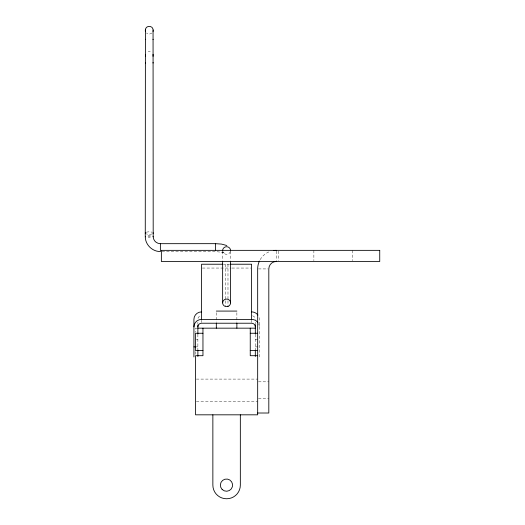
<?xml version="1.0" encoding="UTF-8"?>
<svg xmlns="http://www.w3.org/2000/svg" width="525" height="525" viewBox="0 0 525 525"><rect width="100%" height="100%" fill="white"/><g stroke="black" fill="none" stroke-linecap="round" stroke-linejoin="round"><path stroke-width="0.39" stroke-dasharray="2.62 1.97" d="M152.033 33.009L149.231 34.171L146.429 33.009M229.609 264.226L223.591 264.226M148.208 51.581L150.255 51.581M150.255 237.3L148.208 237.3M161.995 251.567L215.46 251.587L222.613 252.361L221.937 252.157L224.306 253.227L222.908 251.928L223.171 252.453M202.414 268.052L231.112 268.052M231.932 268.052L250.786 268.052M258.471 268.918L268.019 268.918M197.164 328.164L195.53 328.164L195.53 332.253M196.298 339.373L197.879 339.373M255.321 339.373L259.284 339.373M195.503 346.881L197.879 346.881M255.321 346.881L259.284 346.881M196.35 379.096L257.67 379.096M258.471 381.819L268.813 381.819M258.471 398.652L268.813 398.652M196.35 401.376L257.67 401.376M352.498 250.353L352.498 260.695M313.871 250.353L313.871 260.695M278.224 251.147L278.224 260.695M276.242 251.147L276.242 260.695M259.284 356.934L259.284 319.298A7.678 7.409 0 0 0 258.562 316.168M255.321 322.304L255.321 323.807M255.321 334.412L255.321 350.293M251.606 320.217L251.606 322.475M236.873 312.71L236.873 322.475M230.56 251.357L230.56 260.348M227.981 264.226L227.981 299.952M227.981 300.766L227.981 306.449M225.225 264.226L225.225 299.952M225.225 300.766L225.225 306.449M222.639 251.357L222.639 260.348M216.326 312.71L216.326 322.475M201.593 320.217L201.593 322.475M197.879 322.304L197.879 323.807M197.879 334.412L197.879 350.293M195.53 351.645L195.53 355.143M260.157 259.639A18.565 18.565 0 0 1 269.896 251.468M258.562 323.676A7.678 7.409 0 0 1 259.284 326.812M252.564 315.833A3.714 3.583 0 0 1 255.321 319.298M198.01 318.367A3.714 3.583 0 0 1 200.635 315.833M230.429 251.527A3.964 3.826 0 0 1 222.777 251.527M152.033 233.947A3.964 1.234 0 0 1 146.429 233.947M146.429 232.201A3.964 1.234 0 0 1 152.033 232.201"/><path stroke-width="0.79" d="M153.057 29.439L153.195 236.65C153.3 240.673 156.371 243.587 160.374 243.679L160.374 251.567C152.355 251.639 145.222 244.709 145.268 236.65L145.405 29.439M145.405 54.318L145.405 56.326M153.057 31.448L153.195 30.443M153.057 56.326L153.057 54.318M145.405 29.183C146.245 25.384 152.217 25.384 153.057 29.183M145.405 62.436L145.405 63.072M153.057 63.072L153.057 62.436M145.405 39.27L145.405 39.618M153.057 39.618L153.057 39.27M145.405 236.473L145.405 236.821M153.057 236.821L153.057 236.473M148.208 235.994L150.255 235.994M160.374 243.679L215.46 243.666L221.543 244.092L226.826 245.51M222.777 264.226L201.593 264.226L201.593 319.403A7.678 7.409 0 0 0 193.922 326.812M230.423 264.226L251.606 264.226L251.606 319.403A7.678 7.409 0 0 1 257.893 322.56M216.326 311.082L236.873 311.082M201.593 319.403L251.606 319.403M197.761 328.164L255.445 328.164M202.958 333.263L195.53 333.263L195.53 350.595L202.958 350.595M250.248 333.263L257.67 333.263M193.922 346.881L195.503 346.881M250.248 350.595L257.67 350.595M257.67 355.694L250.248 355.694L250.248 328.164M257.67 413.011L268.813 413.011L268.813 268.918A7.429 7.429 0 0 1 276.242 261.496M145.268 30.443L145.405 31.448M255.321 324.555L255.321 334.038M255.321 350.162L255.321 356.482M240.338 414.822L240.338 485.133A13.617 13.617 0 0 1 226.728 498.75L226.478 498.75A13.617 13.617 0 0 1 212.861 485.133L212.861 414.822M236.873 323.288L236.873 328.164M230.56 261.168L230.56 302.866M222.639 261.168L222.639 302.866M216.326 323.288L216.326 328.164M215.46 243.666L215.46 250.432M202.958 328.164L202.958 355.694L195.53 355.694L195.53 414.822L257.67 414.822L257.67 268.918A18.565 18.565 0 0 1 259.416 261.069M197.879 324.916L197.879 334.038M197.879 350.162L197.879 356.482M193.922 356.934L193.922 319.298A7.678 7.409 0 0 1 201.593 311.889M273.814 250.51A18.565 18.565 0 0 1 276.242 250.353M255.321 326.812A3.714 3.583 0 0 0 251.606 323.223L201.593 323.223A3.714 3.583 0 0 0 197.879 326.812M251.606 311.889A7.678 7.409 0 0 1 257.893 315.053M222.639 250.537A3.964 3.826 0 0 1 226.603 246.717A3.964 3.826 0 0 1 230.56 250.537M145.799 233.691A3.964 1.234 0 0 1 145.799 232.457M153.057 232.759A3.964 1.234 0 0 1 153.057 233.395M379.733 250.353L161.365 250.353L161.365 261.496L379.733 261.496L379.733 250.353M227.981 306.449L225.225 306.449A3.964 3.826 0 0 1 223.427 300.576A3.964 3.826 0 0 1 229.773 300.576A3.964 3.826 0 0 1 227.981 306.449M222.154 489.458A6.116 6.116 0 0 0 232.385 486.714A6.116 6.116 0 0 0 224.897 479.227A6.116 6.116 0 0 0 222.154 489.458"/></g></svg>
